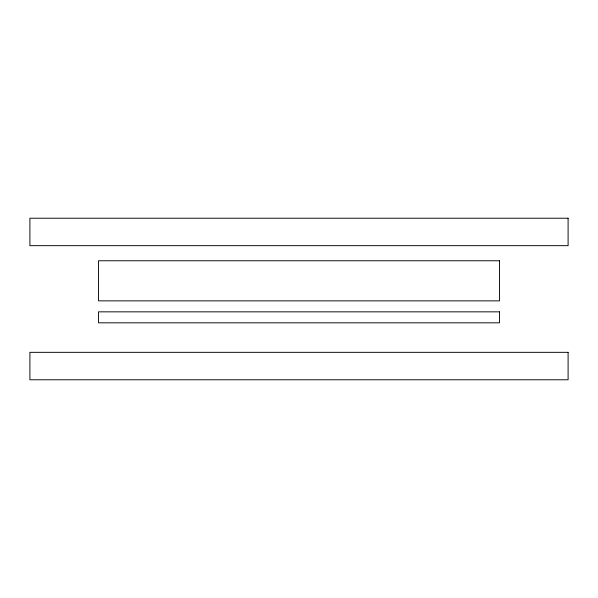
<?xml version="1.0" encoding="UTF-8"?>
<svg xmlns="http://www.w3.org/2000/svg" width="598" height="598" viewBox="0 0 598 598"><rect width="100%" height="100%" fill="white"/><g stroke="black" fill="none" stroke-linecap="round" stroke-linejoin="round"><path stroke-width="0.9" d="M568.1 218.218L29.9 218.218L29.9 245.666L568.1 245.666L568.1 218.218M499.472 260.765L98.528 260.765L98.528 300.861L499.472 300.861L499.472 260.765M499.472 311.842L98.528 311.842L98.528 322.823L499.472 322.823L499.472 311.842M568.1 352.334L29.9 352.334L29.9 379.782L568.1 379.782L568.1 352.334"/></g></svg>
